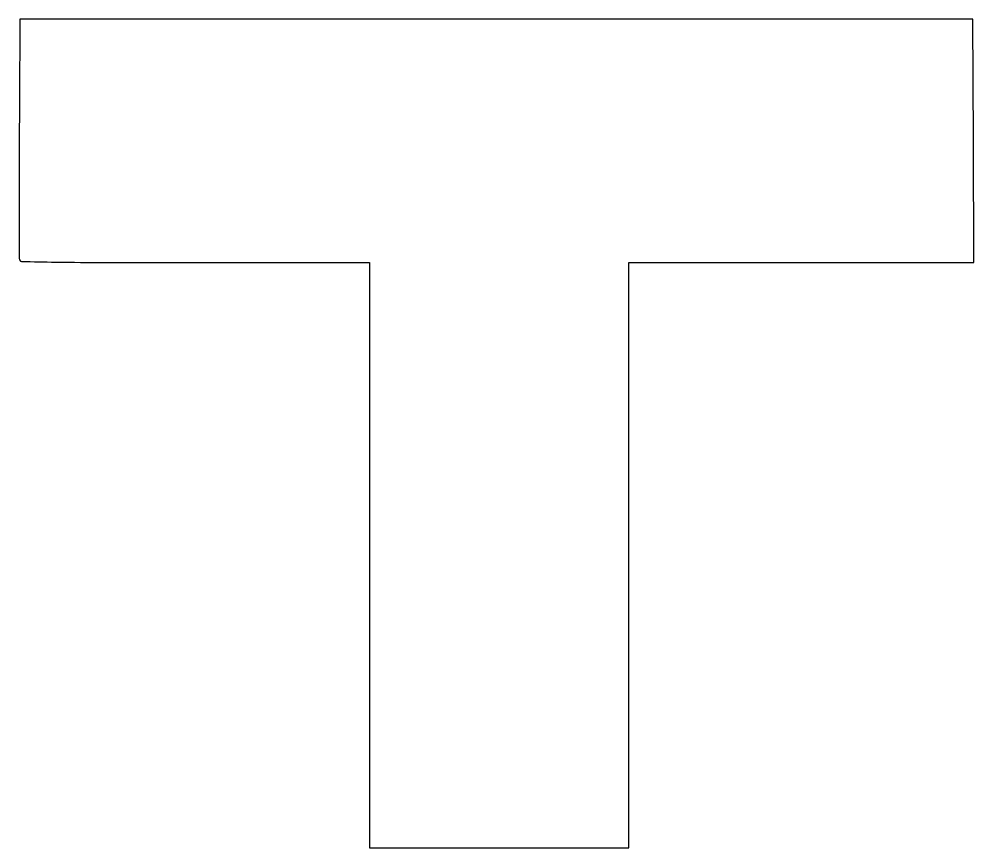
# Model space of a CAD drawing. Extents: x 1 to 446, y 0 to 387.
import ezdxf

# ---------------------------------------------------------------- set-up
doc = ezdxf.new("R2010")
doc.units = 0

msp = doc.modelspace()

# ---------------------------------------------------------------- linework, layer by layer
msp.add_lwpolyline([(0.927091, 377.051073, 0.000746), (0.707286, 341.265572, 0.000896), (0.611067, 307.608679, 0.000091), (0.582868, 275.768675, 0.077127), (0.817435, 274.25, 0.321498), (1.779418, 273.531544, 0.001019), (17.740975, 273.255057, 0.003209), (40.745712, 273.051159, 0.000611), (82.606989, 273), (164, 273), (164, 136.5), (164, 0), (224.5, 0), (285, 0), (285, 136.5), (285, 273), (365.508257, 273), (446.016514, 273), (445.758257, 329.75), (445.5, 386.5), (223.25, 386.551073), (1, 386.602146)], format="xyb", close=True)

doc.saveas('drawing.dxf')
